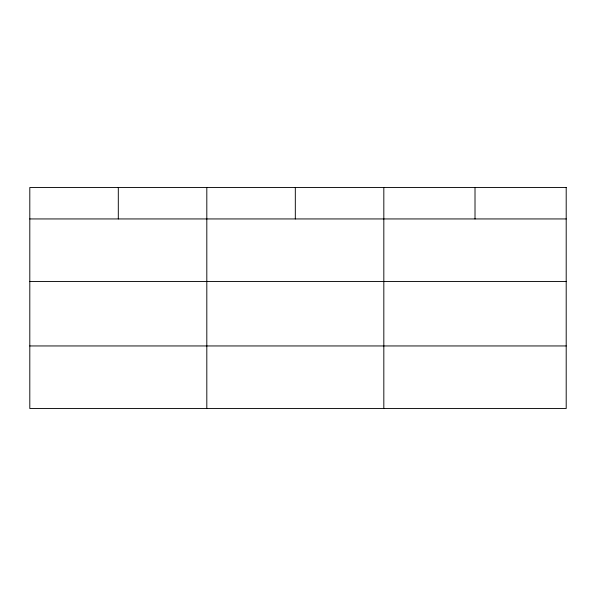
<?xml version="1.0" encoding="UTF-8"?>
<svg xmlns="http://www.w3.org/2000/svg" width="596" height="596" viewBox="0 0 596 596"><rect width="100%" height="100%" fill="white"/><g stroke="black" fill="none" stroke-linecap="round" stroke-linejoin="round"><path stroke-width="0.89" d="M29.8 218.941L566.2 218.941M29.8 281.498L566.2 281.498M29.8 345.948L566.2 345.948M475.012 187.494L475.012 218.941M383.824 187.494L383.824 408.506M295.318 187.494L295.318 218.941M206.812 187.494L206.812 408.506M118.306 187.494L118.306 218.941M566.2 187.494L29.8 187.494L29.8 408.506L566.2 408.506L566.2 187.494"/></g></svg>
